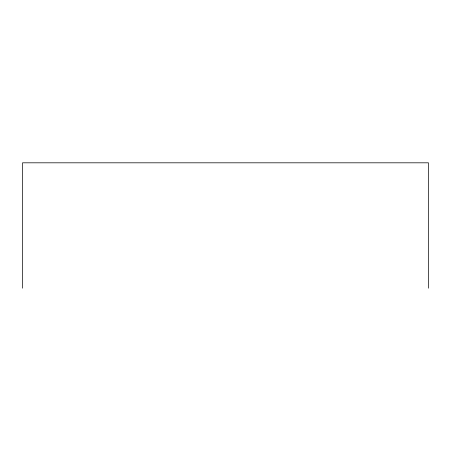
<?xml version="1.0" encoding="UTF-8"?>
<svg xmlns="http://www.w3.org/2000/svg" width="451" height="451" viewBox="0 0 451 451"><rect width="100%" height="100%" fill="white"/><g stroke="black" fill="none" stroke-linecap="round" stroke-linejoin="round"><path stroke-width="0.68" d="M428.45 288.189L428.45 162.811L22.55 162.811L22.55 288.189"/></g></svg>
